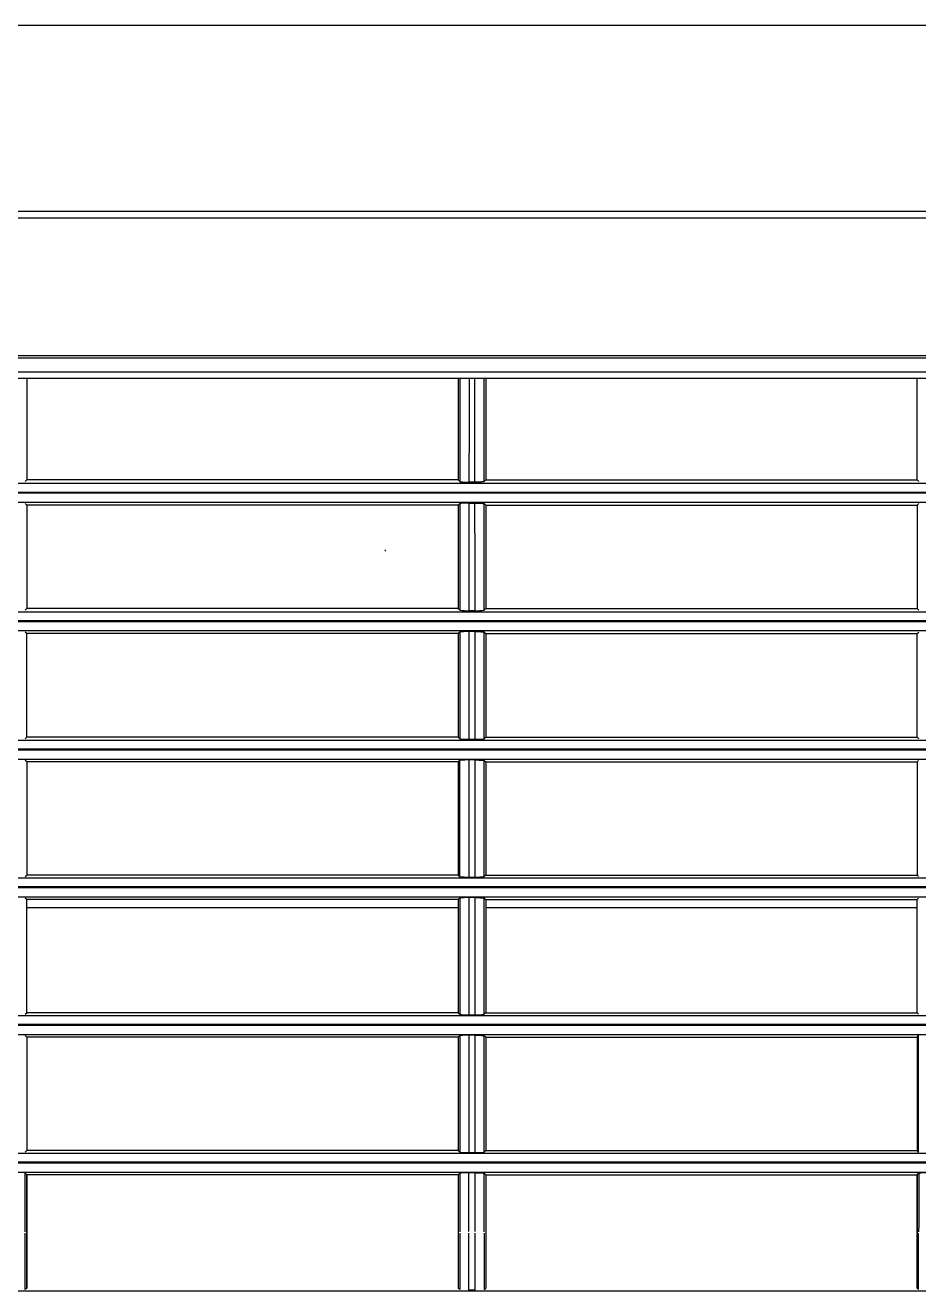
# Model space of a CAD drawing. Header units: centimetres. Extents: x 31 to 22766, y 238 to 3306.
# Drawn here: x 1889.11 to 1898.84, y 1101.24 to 1115.03 of the extents above; entities that cross this region are included whole.
import ezdxf
from ezdxf.xclip import XClip

# ---------------------------------------------------------------- set-up
doc = ezdxf.new("R2010")
doc.units = ezdxf.units.CM
doc.header["$XCLIPFRAME"] = 0

# ---------------------------------------------------------------- blocks, each defined once
blk = doc.blocks.new('fxaq 2.8 kw iç ünite')
at = {"color": 7, "linetype": 'Continuous', "true_color": 0xffffff}
for p, q in [((11530.995, 4101.451), (11468.645, 4101.451)), ((11510.62, 4101.423), (11510.604, 4101.439)), ((11510.604, 4101.439), (11510.604, 4100.825)), ((11510.62, 4100.187), (11510.62, 4101.423)), ((11510.62, 4101.423), (11510.62, 4101.423)), ((11510.62, 4101.423), (11510.62, 4100.83)), ((11515.336, 4101.439), (11515.32, 4101.423)), ((11515.32, 4100.187), (11515.32, 4101.423)), ((11515.336, 4100.825), (11515.336, 4101.439)), ((11515.436, 4101.444), (11515.504, 4101.444)), ((11515.436, 4101.444), (11515.436, 4100.825)), ((11515.504, 4101.444), (11515.504, 4100.825)), ((11515.604, 4100.825), (11515.604, 4101.439)), ((11515.604, 4101.439), (11515.62, 4101.423)), ((11515.62, 4100.187), (11515.62, 4101.423)), ((11520.32, 4101.423), (11520.336, 4101.439)), ((11520.32, 4101.423), (11520.32, 4100.83)), ((11520.32, 4101.423), (11520.32, 4101.423)), ((11520.32, 4100.187), (11520.32, 4101.423)), ((11520.336, 4101.439), (11520.336, 4100.825)), ((11510.621, 4100.825), (11510.621, 4100.187)), ((11515.436, 4100.807), (11515.436, 4100.166)), ((11515.504, 4100.807), (11515.504, 4100.166)), ((11515.604, 4100.171), (11515.604, 4100.811)), ((11520.32, 4100.825), (11520.32, 4100.187)), ((11468.645, 4100.161), (11530.995, 4100.161)), ((11510.62, 4100.187), (11510.604, 4100.171)), ((11515.32, 4100.187), (11510.62, 4100.187)), ((11515.336, 4100.171), (11515.32, 4100.187)), ((11515.338, 4100.17), (11515.336, 4100.171)), ((11515.339, 4100.17), (11515.338, 4100.17)), ((11515.342, 4100.17), (11515.339, 4100.17)), ((11515.345, 4100.169), (11515.342, 4100.17)), ((11515.35, 4100.169), (11515.345, 4100.169)), ((11515.355, 4100.168), (11515.35, 4100.169)), ((11515.361, 4100.168), (11515.355, 4100.168)), ((11515.367, 4100.167), (11515.361, 4100.168)), ((11515.375, 4100.167), (11515.367, 4100.167)), ((11515.382, 4100.167), (11515.375, 4100.167)), ((11515.391, 4100.167), (11515.382, 4100.167)), ((11515.399, 4100.166), (11515.391, 4100.167)), ((11515.408, 4100.166), (11515.399, 4100.166)), ((11515.417, 4100.166), (11515.408, 4100.166)), ((11515.426, 4100.166), (11515.417, 4100.166)), ((11515.436, 4100.166), (11515.426, 4100.166)), ((11515.436, 4100.166), (11515.504, 4100.166)), ((11515.504, 4100.166), (11515.514, 4100.166)), ((11515.514, 4100.166), (11515.524, 4100.166)), ((11515.524, 4100.166), (11515.533, 4100.166)), ((11515.533, 4100.166), (11515.541, 4100.166)), ((11515.541, 4100.166), (11515.55, 4100.167)), ((11515.55, 4100.167), (11515.558, 4100.167)), ((11515.558, 4100.167), (11515.566, 4100.167)), ((11515.566, 4100.167), (11515.573, 4100.167)), ((11515.573, 4100.167), (11515.58, 4100.168)), ((11515.58, 4100.168), (11515.586, 4100.168)), ((11515.586, 4100.168), (11515.591, 4100.169)), ((11515.591, 4100.169), (11515.595, 4100.169)), ((11515.595, 4100.169), (11515.598, 4100.17)), ((11515.598, 4100.17), (11515.601, 4100.17)), ((11515.601, 4100.17), (11515.603, 4100.17)), ((11515.603, 4100.17), (11515.604, 4100.171)), ((11515.604, 4100.171), (11515.62, 4100.187)), ((11515.62, 4100.187), (11520.32, 4100.187)), ((11520.32, 4100.187), (11520.336, 4100.171)), ((11468.52, 4100.061), (11531.12, 4100.061)), ((11468.52, 4100.051), (11531.12, 4100.051)), ((11530.995, 4099.951), (11468.645, 4099.951)), ((11510.603, 4099.941), (11510.604, 4099.94)), ((11510.604, 4099.94), (11510.604, 4099.804)), ((11510.604, 4099.94), (11510.62, 4099.924)), ((11510.621, 4099.924), (11510.62, 4099.924)), ((11510.62, 4098.688), (11510.62, 4099.924)), ((11515.32, 4099.924), (11510.621, 4099.924)), ((11515.32, 4099.924), (11515.336, 4099.94)), ((11515.32, 4098.687), (11515.32, 4099.924)), ((11515.504, 4099.945), (11515.436, 4099.945)), ((11515.62, 4099.924), (11515.604, 4099.94)), ((11515.62, 4099.924), (11520.32, 4099.924)), ((11515.62, 4098.687), (11515.62, 4099.924)), ((11520.336, 4099.94), (11520.32, 4099.924)), ((11520.32, 4098.688), (11520.32, 4099.924)), ((11520.32, 4099.924), (11520.32, 4099.924)), ((11510.604, 4099.804), (11510.604, 4099.673)), ((11510.604, 4099.673), (11510.604, 4099.548)), ((11510.604, 4099.548), (11510.604, 4099.425)), ((11510.604, 4099.425), (11510.604, 4099.304)), ((11510.604, 4099.304), (11510.604, 4099.184)), ((11510.604, 4099.184), (11510.604, 4099.062)), ((11510.604, 4099.062), (11510.604, 4098.936)), ((11510.604, 4098.936), (11510.604, 4098.807)), ((11510.604, 4098.807), (11510.604, 4098.671)), ((11468.645, 4098.661), (11530.995, 4098.661)), ((11510.62, 4098.688), (11510.604, 4098.671)), ((11510.621, 4098.687), (11510.62, 4098.688)), ((11515.32, 4098.687), (11510.621, 4098.687)), ((11515.337, 4098.671), (11515.32, 4098.687)), ((11515.338, 4098.671), (11515.337, 4098.671)), ((11515.34, 4098.67), (11515.338, 4098.671)), ((11515.342, 4098.67), (11515.34, 4098.67)), ((11515.346, 4098.669), (11515.342, 4098.67)), ((11515.35, 4098.669), (11515.346, 4098.669)), ((11515.355, 4098.669), (11515.35, 4098.669)), ((11515.361, 4098.668), (11515.355, 4098.669)), ((11515.367, 4098.668), (11515.361, 4098.668)), ((11515.375, 4098.667), (11515.367, 4098.668)), ((11515.383, 4098.667), (11515.375, 4098.667)), ((11515.391, 4098.667), (11515.383, 4098.667)), ((11515.399, 4098.667), (11515.391, 4098.667)), ((11515.408, 4098.667), (11515.399, 4098.667)), ((11515.417, 4098.666), (11515.408, 4098.667)), ((11515.426, 4098.666), (11515.417, 4098.666)), ((11515.436, 4098.666), (11515.426, 4098.666)), ((11515.436, 4098.666), (11515.504, 4098.666)), ((11515.504, 4098.666), (11515.514, 4098.666)), ((11515.514, 4098.666), (11515.524, 4098.666)), ((11515.524, 4098.666), (11515.533, 4098.667)), ((11515.533, 4098.667), (11515.541, 4098.667)), ((11515.541, 4098.667), (11515.55, 4098.667)), ((11515.55, 4098.667), (11515.558, 4098.667)), ((11515.558, 4098.667), (11515.566, 4098.667)), ((11515.566, 4098.667), (11515.573, 4098.668)), ((11515.573, 4098.668), (11515.58, 4098.668)), ((11515.58, 4098.668), (11515.586, 4098.669)), ((11515.586, 4098.669), (11515.591, 4098.669)), ((11515.591, 4098.669), (11515.595, 4098.669)), ((11515.595, 4098.669), (11515.598, 4098.67)), ((11515.598, 4098.67), (11515.601, 4098.67)), ((11515.601, 4098.67), (11515.603, 4098.671)), ((11515.603, 4098.671), (11515.604, 4098.671)), ((11515.604, 4098.671), (11515.62, 4098.687)), ((11515.62, 4098.687), (11520.32, 4098.687)), ((11520.32, 4098.687), (11520.32, 4098.688)), ((11520.32, 4098.688), (11520.337, 4098.671)), ((11468.52, 4098.561), (11531.12, 4098.561)), ((11468.52, 4098.551), (11531.12, 4098.551)), ((11530.995, 4098.451), (11468.645, 4098.451)), ((11510.604, 4098.439), (11510.62, 4098.422)), ((11510.62, 4098.422), (11510.62, 4097.188)), ((11510.621, 4098.422), (11510.62, 4098.422)), ((11515.32, 4098.422), (11510.621, 4098.422)), ((11515.32, 4098.422), (11515.337, 4098.439)), ((11515.32, 4097.188), (11515.32, 4098.422)), ((11515.504, 4098.444), (11515.436, 4098.444)), ((11515.62, 4098.422), (11515.604, 4098.439)), ((11515.62, 4097.188), (11515.62, 4098.422)), ((11515.62, 4098.422), (11520.32, 4098.422)), ((11520.337, 4098.439), (11520.32, 4098.422)), ((11520.32, 4098.422), (11520.32, 4097.188)), ((11520.32, 4098.422), (11520.32, 4098.422)), ((11515.32, 4097.276), (11510.62, 4097.276)), ((11520.32, 4097.276), (11515.62, 4097.276)), ((11468.645, 4097.161), (11530.995, 4097.161)), ((11510.62, 4097.188), (11510.604, 4097.172)), ((11510.621, 4097.188), (11510.62, 4097.188)), ((11515.32, 4097.188), (11510.621, 4097.188)), ((11515.337, 4097.172), (11515.32, 4097.188)), ((11515.338, 4097.171), (11515.337, 4097.172)), ((11515.34, 4097.171), (11515.338, 4097.171)), ((11515.342, 4097.17), (11515.34, 4097.171)), ((11515.346, 4097.17), (11515.342, 4097.17)), ((11515.35, 4097.169), (11515.346, 4097.17)), ((11515.355, 4097.169), (11515.35, 4097.169)), ((11515.361, 4097.169), (11515.355, 4097.169)), ((11515.367, 4097.168), (11515.361, 4097.169)), ((11515.375, 4097.168), (11515.367, 4097.168)), ((11515.383, 4097.168), (11515.375, 4097.168)), ((11515.391, 4097.167), (11515.383, 4097.168)), ((11515.399, 4097.167), (11515.391, 4097.167)), ((11515.408, 4097.167), (11515.399, 4097.167)), ((11515.417, 4097.167), (11515.408, 4097.167)), ((11515.427, 4097.167), (11515.417, 4097.167)), ((11515.437, 4097.167), (11515.427, 4097.167)), ((11515.437, 4097.167), (11515.504, 4097.167)), ((11515.504, 4097.167), (11515.514, 4097.167)), ((11515.514, 4097.167), (11515.523, 4097.167)), ((11515.523, 4097.167), (11515.532, 4097.167)), ((11515.532, 4097.167), (11515.541, 4097.167)), ((11515.541, 4097.167), (11515.55, 4097.167)), ((11515.55, 4097.167), (11515.558, 4097.168)), ((11515.558, 4097.168), (11515.566, 4097.168)), ((11515.566, 4097.168), (11515.573, 4097.168)), ((11515.573, 4097.168), (11515.58, 4097.169)), ((11515.58, 4097.169), (11515.586, 4097.169)), ((11515.586, 4097.169), (11515.591, 4097.169)), ((11515.591, 4097.169), (11515.595, 4097.17)), ((11515.595, 4097.17), (11515.598, 4097.17)), ((11515.598, 4097.17), (11515.601, 4097.171)), ((11515.601, 4097.171), (11515.603, 4097.171)), ((11515.603, 4097.171), (11515.604, 4097.172)), ((11515.604, 4097.172), (11515.62, 4097.188)), ((11515.62, 4097.188), (11520.32, 4097.188)), ((11520.32, 4097.188), (11520.337, 4097.172)), ((11520.32, 4097.188), (11520.32, 4097.188)), ((11468.52, 4097.061), (11531.12, 4097.061)), ((11468.52, 4097.051), (11531.12, 4097.051)), ((11530.995, 4096.951), (11468.645, 4096.951)), ((11510.604, 4096.938), (11510.62, 4096.921)), ((11510.621, 4096.921), (11510.62, 4096.921)), ((11510.62, 4096.788), (11510.62, 4096.921)), ((11515.32, 4096.921), (11510.621, 4096.921)), ((11515.32, 4096.921), (11515.337, 4096.938)), ((11515.32, 4095.689), (11515.32, 4096.921)), ((11515.504, 4096.943), (11515.437, 4096.943)), ((11515.62, 4096.921), (11515.604, 4096.938)), ((11515.62, 4096.921), (11520.32, 4096.921)), ((11515.62, 4095.689), (11515.62, 4096.921)), ((11520.337, 4096.938), (11520.32, 4096.921)), ((11520.32, 4096.921), (11520.32, 4096.921)), ((11520.32, 4096.788), (11520.32, 4096.921)), ((11510.62, 4096.661), (11510.62, 4096.788)), ((11520.32, 4096.661), (11520.32, 4096.788)), ((11510.62, 4096.539), (11510.62, 4096.661)), ((11520.32, 4096.539), (11520.32, 4096.661)), ((11510.62, 4096.42), (11510.62, 4096.539)), ((11520.32, 4096.42), (11520.32, 4096.539)), ((11510.62, 4096.303), (11510.62, 4096.42)), ((11510.62, 4096.185), (11510.62, 4096.303)), ((11520.32, 4096.303), (11520.32, 4096.42)), ((11520.32, 4096.185), (11520.32, 4096.303)), ((11510.62, 4096.067), (11510.62, 4096.185)), ((11520.32, 4096.067), (11520.32, 4096.185)), ((11510.62, 4095.946), (11510.62, 4096.067)), ((11520.32, 4095.946), (11520.32, 4096.067)), ((11510.62, 4095.82), (11510.62, 4095.946)), ((11520.32, 4095.82), (11520.32, 4095.946)), ((11510.62, 4095.689), (11510.62, 4095.82)), ((11520.32, 4095.689), (11520.32, 4095.82)), ((11468.645, 4095.661), (11530.995, 4095.661)), ((11510.62, 4095.689), (11510.604, 4095.672)), ((11510.621, 4095.689), (11510.62, 4095.689)), ((11515.32, 4095.689), (11510.621, 4095.689)), ((11515.337, 4095.672), (11515.32, 4095.689)), ((11515.338, 4095.672), (11515.337, 4095.672)), ((11515.34, 4095.671), (11515.338, 4095.672)), ((11515.343, 4095.671), (11515.34, 4095.671)), ((11515.346, 4095.67), (11515.343, 4095.671)), ((11515.35, 4095.67), (11515.346, 4095.67)), ((11515.355, 4095.669), (11515.35, 4095.67)), ((11515.361, 4095.669), (11515.355, 4095.669)), ((11515.368, 4095.669), (11515.361, 4095.669)), ((11515.375, 4095.668), (11515.368, 4095.669)), ((11515.383, 4095.668), (11515.375, 4095.668)), ((11515.391, 4095.668), (11515.383, 4095.668)), ((11515.399, 4095.667), (11515.391, 4095.668)), ((11515.408, 4095.667), (11515.399, 4095.667)), ((11515.417, 4095.667), (11515.408, 4095.667)), ((11515.427, 4095.667), (11515.417, 4095.667)), ((11515.437, 4095.667), (11515.427, 4095.667)), ((11515.437, 4095.667), (11515.504, 4095.667)), ((11515.504, 4095.667), (11515.514, 4095.667)), ((11515.514, 4095.667), (11515.523, 4095.667)), ((11515.523, 4095.667), (11515.532, 4095.667)), ((11515.532, 4095.667), (11515.541, 4095.667)), ((11515.541, 4095.667), (11515.55, 4095.668)), ((11515.55, 4095.668), (11515.558, 4095.668)), ((11515.558, 4095.668), (11515.566, 4095.668)), ((11515.566, 4095.668), (11515.573, 4095.669)), ((11515.573, 4095.669), (11515.58, 4095.669)), ((11515.58, 4095.669), (11515.585, 4095.669)), ((11515.585, 4095.669), (11515.59, 4095.67)), ((11515.59, 4095.67), (11515.595, 4095.67)), ((11515.595, 4095.67), (11515.598, 4095.671)), ((11515.598, 4095.671), (11515.6, 4095.671)), ((11515.6, 4095.671), (11515.602, 4095.672)), ((11515.602, 4095.672), (11515.604, 4095.672)), ((11515.604, 4095.672), (11515.62, 4095.689)), ((11515.62, 4095.689), (11520.32, 4095.689)), ((11520.32, 4095.689), (11520.337, 4095.672)), ((11520.32, 4095.689), (11520.32, 4095.689)), ((11468.52, 4095.561), (11531.12, 4095.561)), ((11468.52, 4095.551), (11531.12, 4095.551)), ((11530.995, 4095.451), (11468.645, 4095.451)), ((11510.603, 4095.436), (11510.621, 4095.419)), ((11510.621, 4095.419), (11510.621, 4095.419)), ((11510.621, 4095.419), (11510.621, 4094.29)), ((11515.32, 4095.419), (11510.621, 4095.419)), ((11515.32, 4095.419), (11515.337, 4095.436)), ((11515.32, 4094.289), (11515.32, 4095.419)), ((11515.504, 4095.442), (11515.437, 4095.442)), ((11515.62, 4095.419), (11515.603, 4095.436)), ((11515.62, 4094.289), (11515.62, 4095.419)), ((11515.62, 4095.419), (11520.32, 4095.419)), ((11520.337, 4095.436), (11520.32, 4095.419)), ((11520.32, 4095.419), (11520.32, 4095.419)), ((11520.32, 4095.419), (11520.32, 4094.29)), ((11468.645, 4094.261), (11530.995, 4094.261)), ((11510.621, 4094.29), (11510.603, 4094.273)), ((11510.621, 4094.289), (11510.621, 4094.29)), ((11515.32, 4094.289), (11510.621, 4094.289)), ((11515.337, 4094.273), (11515.32, 4094.289)), ((11515.339, 4094.272), (11515.337, 4094.273)), ((11515.341, 4094.272), (11515.339, 4094.272)), ((11515.343, 4094.271), (11515.341, 4094.272)), ((11515.346, 4094.271), (11515.343, 4094.271)), ((11515.35, 4094.27), (11515.346, 4094.271)), ((11515.355, 4094.27), (11515.35, 4094.27)), ((11515.361, 4094.269), (11515.355, 4094.27)), ((11515.368, 4094.269), (11515.361, 4094.269)), ((11515.375, 4094.269), (11515.368, 4094.269)), ((11515.383, 4094.268), (11515.375, 4094.269)), ((11515.391, 4094.268), (11515.383, 4094.268)), ((11515.4, 4094.268), (11515.391, 4094.268)), ((11515.408, 4094.268), (11515.4, 4094.268)), ((11515.417, 4094.268), (11515.408, 4094.268)), ((11515.427, 4094.268), (11515.417, 4094.268)), ((11515.437, 4094.268), (11515.427, 4094.268)), ((11515.437, 4094.268), (11515.503, 4094.268)), ((11515.503, 4094.268), (11515.514, 4094.268)), ((11515.514, 4094.268), (11515.523, 4094.268)), ((11515.523, 4094.268), (11515.532, 4094.268)), ((11515.532, 4094.268), (11515.541, 4094.268)), ((11515.541, 4094.268), (11515.55, 4094.268)), ((11515.55, 4094.268), (11515.558, 4094.268)), ((11515.558, 4094.268), (11515.566, 4094.269)), ((11515.566, 4094.269), (11515.573, 4094.269)), ((11515.573, 4094.269), (11515.579, 4094.269)), ((11515.579, 4094.269), (11515.585, 4094.27)), ((11515.585, 4094.27), (11515.59, 4094.27)), ((11515.59, 4094.27), (11515.594, 4094.271)), ((11515.594, 4094.271), (11515.598, 4094.271)), ((11515.598, 4094.271), (11515.6, 4094.272)), ((11515.6, 4094.272), (11515.602, 4094.272)), ((11515.602, 4094.272), (11515.603, 4094.273)), ((11515.603, 4094.273), (11515.62, 4094.289)), ((11515.62, 4094.289), (11520.32, 4094.289)), ((11520.32, 4094.29), (11520.337, 4094.273)), ((11520.32, 4094.289), (11520.32, 4094.29)), ((11468.52, 4094.161), (11531.12, 4094.161)), ((11468.52, 4094.151), (11531.12, 4094.151)), ((11530.995, 4094.051), (11468.645, 4094.051)), ((11510.603, 4094.035), (11510.621, 4094.017)), ((11515.32, 4094.018), (11510.621, 4094.018)), ((11510.621, 4094.018), (11510.621, 4094.017)), ((11510.621, 4092.891), (11510.621, 4094.017)), ((11515.32, 4094.018), (11515.337, 4094.035)), ((11515.32, 4092.89), (11515.32, 4094.018)), ((11515.503, 4094.04), (11515.437, 4094.04)), ((11515.62, 4094.018), (11515.603, 4094.035)), ((11515.62, 4092.89), (11515.62, 4094.018)), ((11515.62, 4094.018), (11520.32, 4094.018)), ((11520.337, 4094.035), (11520.32, 4094.017)), ((11520.32, 4094.018), (11520.32, 4094.017)), ((11520.32, 4092.891), (11520.32, 4094.017)), ((11516.415, 4093.378), (11516.415, 4093.391)), ((11468.645, 4092.861), (11530.995, 4092.861)), ((11510.603, 4092.873), (11510.621, 4092.891)), ((11510.621, 4092.89), (11510.621, 4092.891)), ((11515.32, 4092.89), (11510.621, 4092.89)), ((11515.32, 4092.89), (11515.338, 4092.873)), ((11515.339, 4092.873), (11515.338, 4092.873)), ((11515.341, 4092.872), (11515.339, 4092.873)), ((11515.343, 4092.872), (11515.341, 4092.872)), ((11515.347, 4092.871), (11515.343, 4092.872)), ((11515.351, 4092.871), (11515.347, 4092.871)), ((11515.355, 4092.87), (11515.351, 4092.871)), ((11515.361, 4092.87), (11515.355, 4092.87)), ((11515.368, 4092.87), (11515.361, 4092.87)), ((11515.375, 4092.869), (11515.368, 4092.87)), ((11515.383, 4092.869), (11515.375, 4092.869)), ((11515.391, 4092.869), (11515.383, 4092.869)), ((11515.4, 4092.868), (11515.391, 4092.869)), ((11515.409, 4092.868), (11515.4, 4092.868)), ((11515.418, 4092.868), (11515.409, 4092.868)), ((11515.427, 4092.868), (11515.418, 4092.868)), ((11515.438, 4092.868), (11515.427, 4092.868)), ((11515.503, 4092.868), (11515.438, 4092.868)), ((11515.503, 4092.868), (11515.513, 4092.868)), ((11515.513, 4092.868), (11515.523, 4092.868)), ((11515.523, 4092.868), (11515.532, 4092.868)), ((11515.532, 4092.868), (11515.541, 4092.868)), ((11515.541, 4092.868), (11515.549, 4092.869)), ((11515.549, 4092.869), (11515.558, 4092.869)), ((11515.558, 4092.869), (11515.566, 4092.869)), ((11515.566, 4092.869), (11515.573, 4092.87)), ((11515.573, 4092.87), (11515.579, 4092.87)), ((11515.579, 4092.87), (11515.585, 4092.87)), ((11515.585, 4092.87), (11515.59, 4092.871)), ((11515.59, 4092.871), (11515.594, 4092.871)), ((11515.594, 4092.871), (11515.597, 4092.872)), ((11515.597, 4092.872), (11515.6, 4092.872)), ((11515.6, 4092.872), (11515.601, 4092.873)), ((11515.601, 4092.873), (11515.603, 4092.873)), ((11515.62, 4092.89), (11515.603, 4092.873)), ((11515.62, 4092.89), (11520.32, 4092.89)), ((11520.338, 4092.873), (11520.32, 4092.891)), ((11520.32, 4092.89), (11520.32, 4092.891)), ((11468.52, 4092.761), (11531.12, 4092.761)), ((11468.52, 4092.751), (11531.12, 4092.751)), ((11530.996, 4092.651), (11468.645, 4092.651)), ((11510.621, 4092.615), (11510.603, 4092.633)), ((11510.621, 4092.615), (11510.621, 4092.615)), ((11515.32, 4092.615), (11510.621, 4092.615)), ((11515.338, 4092.633), (11515.32, 4092.615)), ((11515.32, 4091.511), (11515.32, 4092.615)), ((11515.338, 4092.633), (11515.339, 4092.634)), ((11515.339, 4092.634), (11515.341, 4092.635)), ((11515.341, 4092.635), (11515.343, 4092.635)), ((11515.343, 4092.635), (11515.346, 4092.636)), ((11515.346, 4092.636), (11515.35, 4092.636)), ((11515.35, 4092.636), (11515.355, 4092.636)), ((11515.355, 4092.636), (11515.361, 4092.637)), ((11515.361, 4092.637), (11515.367, 4092.637)), ((11515.367, 4092.637), (11515.374, 4092.638)), ((11515.374, 4092.638), (11515.382, 4092.638)), ((11515.382, 4092.638), (11515.39, 4092.638)), ((11515.39, 4092.638), (11515.399, 4092.639)), ((11515.399, 4092.639), (11515.408, 4092.639)), ((11515.408, 4092.639), (11515.417, 4092.639)), ((11515.417, 4092.639), (11515.427, 4092.639)), ((11515.427, 4092.639), (11515.438, 4092.639)), ((11515.438, 4092.639), (11515.503, 4092.639)), ((11515.513, 4092.639), (11515.503, 4092.639)), ((11515.523, 4092.639), (11515.513, 4092.639)), ((11515.532, 4092.639), (11515.523, 4092.639)), ((11515.541, 4092.639), (11515.532, 4092.639)), ((11515.55, 4092.638), (11515.541, 4092.639)), ((11515.559, 4092.638), (11515.55, 4092.638)), ((11515.566, 4092.638), (11515.559, 4092.638)), ((11515.574, 4092.637), (11515.566, 4092.638)), ((11515.58, 4092.637), (11515.574, 4092.637)), ((11515.586, 4092.636), (11515.58, 4092.637)), ((11515.59, 4092.636), (11515.586, 4092.636)), ((11515.594, 4092.636), (11515.59, 4092.636)), ((11515.597, 4092.635), (11515.594, 4092.636)), ((11515.6, 4092.635), (11515.597, 4092.635)), ((11515.601, 4092.634), (11515.6, 4092.635)), ((11515.603, 4092.633), (11515.601, 4092.634)), ((11515.603, 4092.633), (11515.62, 4092.615)), ((11515.62, 4091.511), (11515.62, 4092.615)), ((11515.62, 4092.615), (11520.319, 4092.615)), ((11520.319, 4092.615), (11520.32, 4092.615)), ((11520.32, 4092.615), (11520.338, 4092.633)), ((11468.645, 4091.511), (11530.995, 4091.511)), ((11531.02, 4091.439), (11468.62, 4091.439)), ((11466.852, 4091.288), (11542.988, 4091.288)), ((11531.04, 4091.261), (11468.6, 4091.261)), ((11469.143, 4089.761), (11530.388, 4089.761)), ((11530.388, 4089.685), (11469.143, 4089.685)), ((11543.498, 4087.661), (11466.342, 4087.661))]:
    blk.add_line(p, q, dxfattribs=at)
for centre, radius, start, end in [((-28079.022, 4103.059), 39589.626, 359.99582, 359.996746), ((51105.784, 4103.059), 39590.448, 180.003254, 180.00418), ((51109.954, 4103.059), 39589.617, 180.003254, 180.00418), ((11510.519, 4100.881), 0.715, 268.8355, 276.8584), ((11515.422, 4099.233), 0.713, 88.8617, 96.9066), ((47263.427, 4102.871), 35748.091, 180.004697, 180.006731), ((48310.829, 4102.918), 36795.393, 180.004629, 180.00662), ((-25279.89, 4102.918), 36795.394, 359.99338, 359.995371), ((11515.518, 4099.233), 0.713, 83.0934, 91.1383), ((-24232.479, 4102.871), 35748.083, 359.993269, 359.995303), ((11515.423, 4097.733), 0.712, 88.8905, 96.9476), ((44035.698, 4102.572), 32520.361, 180.007282, 180.009514), ((45385.424, 4102.69), 33869.988, 180.007183, 180.009344), ((11515.518, 4097.733), 0.712, 83.0524, 91.1095), ((-22354.485, 4102.69), 33869.989, 359.990656, 359.992817), ((-21004.751, 4102.572), 32520.355, 359.990486, 359.992718), ((11515.423, 4096.233), 0.71, 88.9305, 97.0017), ((39594.29, 4101.895), 28078.953, 180.010116, 180.012699), ((41887.203, 4102.253), 30371.767, 180.010017, 180.012424), ((-18856.264, 4102.253), 30371.768, 359.987576, 359.989983), ((11515.517, 4096.233), 0.71, 82.9983, 91.0695), ((-16563.35, 4101.895), 28078.955, 359.987301, 359.989884), ((11515.424, 4094.733), 0.709, 88.9837, 97.0701), ((35611.79, 4101.065), 24096.453, 180.013383, 180.01615), ((38264.654, 4101.64), 26749.218, 180.013277, 180.015792), ((-15233.715, 4101.64), 26749.219, 359.984208, 359.986723), ((11515.516, 4094.733), 0.709, 82.9299, 91.0163), ((-12580.85, 4101.065), 24096.454, 359.98385, 359.986617), ((11515.425, 4093.333), 0.708, 89.0477, 97.1485), ((31516.311, 4099.954), 20000.974, 180.016955, 180.020283), ((34254.183, 4100.724), 22738.747, 180.016841, 180.019795), ((11515.515, 4093.333), 0.708, 82.8515, 90.9523), ((-11223.243, 4100.724), 22738.748, 359.980205, 359.983159), ((-8485.366, 4099.954), 20000.97, 359.979717, 359.983045), ((97117.206, 4097.64), 85606.585, 180.003363, 180.004102), ((27182.142, 4098.439), 15666.805, 180.02123, 180.025334), ((30399.921, 4099.61), 18884.485, 180.02115, 180.024572), ((-7368.982, 4099.61), 18884.486, 359.975428, 359.97885), ((-4151.202, 4098.439), 15666.806, 359.974666, 359.97877), ((-74086.21, 4097.64), 85606.53, 359.995898, 359.996637)]:
    blk.add_arc(centre, radius, start, end, dxfattribs=at)
blk = doc.blocks.new('G$CCD2FF134')
at = {"rotation": 180}
blk.add_blockref('fxaq 2.8 kw iç ünite', (9702.42, 2930.661), dxfattribs=at)

msp = doc.modelspace()

# ---------------------------------------------------------------- block references
ref = msp.add_blockref('G$CCD2FF134', (3707.025, 2272.025))
XClip(ref).set_block_clipping_path([(-3470.0000000001, -1889.9999999982), (349.9999999999, 300.0000000019)])

doc.saveas('drawing.dxf')
